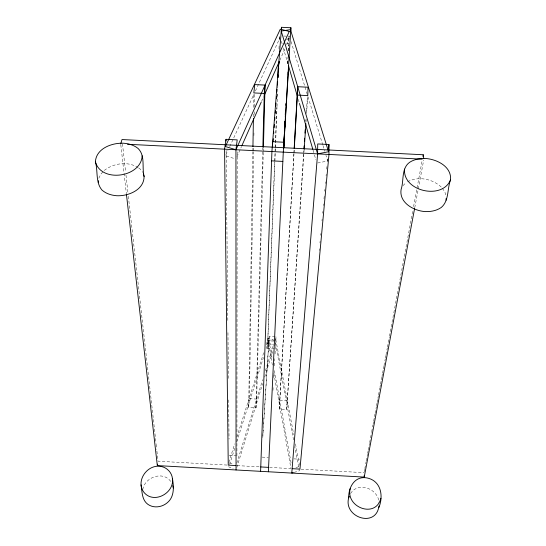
<?xml version="1.0" encoding="UTF-8"?>
<svg xmlns="http://www.w3.org/2000/svg" width="546" height="546" viewBox="0 0 546 546"><rect width="100%" height="100%" fill="white"/><g stroke="black" fill="none" stroke-linecap="round" stroke-linejoin="round"><path stroke-width="0.41" stroke-dasharray="2.73 2.05" d="M236.923 455.719L237.196 150.949M263.268 152.314L256.654 399.058L256.013 407.821L248.655 407.425L252.859 151.727M252.873 150.88L252.928 147.468M253.433 116.783L253.494 113.377M253.59 107.412L253.815 93.776M248.655 407.425L249.365 398.655L253.61 151.822M253.624 150.976L253.678 147.57M253.883 135.654L253.958 131.395M254.252 114.373L254.293 111.821M254.381 106.716L254.6 93.946M256.013 407.821L262.831 147.966M263.288 151.46L263.377 148.055M274.304 348.785L267.472 348.423L274.645 161.971M274.679 161.118L275.17 148.348M275.198 147.495L276.74 107.48M277.197 95.564L277.266 93.857M278.999 48.737L279.129 45.332M267.472 348.423L274.897 161.903M274.931 161.05L275.423 148.273M275.457 147.42L277.006 107.391M277.04 106.538L277.368 98.021M277.402 97.168L277.539 93.762M277.764 87.797L277.832 86.097M279.613 40.097L279.777 35.838L279.416 40.465M266.284 348.587L268.079 342.915L268.257 338.356L274.72 340.745M272.345 365.083L268.728 344.99L268.912 340.438L273.389 339.312M275.143 336.595L269.178 336.275L263.329 428.965M293.871 153.849L279.32 409.097L286.691 409.5L303.542 154.334M287.162 74.727L287.319 71.328M287.681 63.664L288.001 56.859M288.281 50.901L289.08 36.289L288.882 40.547M286.766 44.731L288.841 40.063L289.059 35.36M287.797 63.541L287.995 59.282M288.397 50.771L288.677 44.806M272.986 390.376L273.102 387.578M273.703 377.655L273.921 373.143M274.379 365.786L274.74 358.715M275.048 353.917L275.989 336.643L275.771 341.195L267.97 340.779M293.919 153.003L294.117 149.604M279.32 409.097L293.973 153.801M294.021 152.948L294.212 149.543M262.783 435.551L263.165 429.606M263.445 425.368L269.178 336.275M262.79 437.442L263.281 429.811M303.596 153.487L303.883 149.242M305.76 121.205L305.876 119.506M306.442 111.009L307.405 96.567M286.691 409.5L304.19 149.195M306.019 121.97L306.19 119.417M306.593 113.466L307.678 97.304M319.267 250.546L319.417 248.846M319.963 242.909L320.113 241.216M320.659 235.271L320.816 233.579M321.976 220.857L322.133 219.158M322.672 213.22L322.829 211.52M323.368 205.583L323.525 203.89M323.99 198.799L324.222 196.253M324.686 191.161L324.843 189.469M325.382 183.531L325.539 181.832M326.078 175.894L326.235 174.201M326.699 169.11L326.931 166.564M327.395 161.473L327.627 158.927M364.223 471.826L364.694 469.314M364.851 468.482L366.093 461.786M366.25 460.954L367.492 454.258M367.649 453.419L368.12 450.914M368.277 450.075L369.519 443.379M369.676 442.547L371.546 432.507M371.696 431.668L372.945 424.979M373.102 424.14L373.566 421.628M373.723 420.795L374.344 417.444M374.501 416.612L374.972 414.1M375.122 413.267L376.371 406.572M376.528 405.733L376.993 403.228M377.149 402.388L377.771 399.044M377.928 398.205L378.392 395.693M378.549 394.86L379.798 388.165M379.955 387.332L380.419 384.821M380.576 383.981L381.197 380.637M381.354 379.798L381.818 377.293M381.975 376.453L382.446 373.942M382.596 373.109L383.224 369.758M383.374 368.925L383.845 366.414M384.002 365.581L385.244 358.886M385.401 358.046L385.872 355.542M386.022 354.702L387.271 348.007M387.428 347.174L389.291 337.135M389.448 336.295L412.96 209.971M413.581 206.627L422.147 160.613M414.748 207.76L423.696 160.08M142.799 489.496C144.751 476.835 164.018 470.311 171.171 482.186M236.8 467.526L262.694 383.599M264.701 377.081L273 350.191M236.8 463.138L262.667 379.654M265.431 370.734L272.959 346.423M228.781 462.503L234.719 443.843M236.78 437.346L264.127 351.337M266.195 344.847L268.257 338.356M234.732 448.273L228.829 466.912L233.162 468.748M236.78 441.789L263.465 357.5M236.978 156.702L241.475 146.594M261.527 101.495L263.602 96.826M279.852 60.285L285.381 47.843M225.839 155.05L227.975 150.416M229.757 146.56L253.972 94.096M255.391 91.011L279.968 37.776M98.826 178.201L100.867 174.126L103.133 171.669M350.628 493.488C358.36 480.944 378.678 489.045 379.013 502.723M402.962 185.674L406.169 182.541M104.266 170.441C113.595 163.138 127.928 160.995 138.138 167.642M407.616 181.784C418.57 175.757 433.203 179.033 441.871 187.66M294.048 472.399L299.338 470.829L294.799 446.655M295.932 467.56L298.976 466.666M268.728 344.99L273.177 343.871M317.683 162.974L327.709 160.995L325.962 155.31M287.537 38.65L289.203 38.397M283.722 36.029L289.639 36.316M286.288 43.12L288.636 43.236M249.365 398.655L256.654 399.058M279.757 400.314L287.053 400.709M229.197 455.289L236.145 455.671M262.176 457.118L268.359 457.459M294.014 458.879L299.433 459.179M227.006 465.055L158.047 461.227L156.811 450.218M237.223 465.622L260.21 466.898M269.574 467.417L290.854 468.598M301.071 469.164L364.073 472.665M286.418 39.442L288.841 40.063M226.283 156.067L235.135 158.79M268.079 342.915L274.508 345.304M229.511 462.81L232.412 464.039M138.793 168.093L140.104 168.994L142.806 172.406M442.342 188.329L444.731 191.68L446.178 195.959M291.032 41.516L307.746 95.973M307.999 96.785L322.72 144.745M322.973 145.557L324.72 151.242M281.374 41.312L282.084 43.769M283.278 47.857L287.803 63.391M298.273 99.365L299.467 103.453M313.035 150.054L314.223 154.143M314.462 154.962L315.895 159.869M275.778 339.585L293.748 434.725M295.482 443.905L299.577 465.602M275.402 343.304L293.55 439.987M268.912 340.438L272.249 358.879M274.379 370.611L291.373 464.489M273.853 373.45L290.875 468.045M120.802 144.765L126.29 193.018M122.468 143.775L125.6 171.71M125.976 175.102L127.969 192.875M128.351 196.26L156.054 443.448M156.149 444.294L156.716 449.372M226.126 150.389L227.846 321.58M227.962 332.65L228.44 380.344M228.637 399.931L229.033 439.107"/><path stroke-width="0.82" d="M172.427 478.453C174.638 493.154 153.61 504.538 143.83 492.205C135.742 481.388 146.464 465.219 159.309 466.243C165.923 466.557 171.697 471.84 172.427 478.453C173.874 486.827 174.549 497.017 167.076 502.893C161.8 507.302 153.726 508.422 147.925 504.368C141.701 499.918 142.199 491.584 141.032 484.868M252.941 146.615L253.405 118.489M450.532 179.839C451.795 166.516 436.616 159.07 425.197 158.47C419.799 158.333 414.305 159.302 409.698 162.258C401.085 168.359 404.115 180.665 401.105 189.455C398.887 202.832 414.121 211.084 425.627 211.602C431.135 211.732 436.739 210.667 441.298 207.439C449.201 200.723 447.126 188.739 450.532 179.839C442.328 200.3 402.518 191.264 404.566 169.11M446.082 200.205L446.116 198.505M262.858 147.113L264.264 93.441L265.069 85.094L254.764 84.582L253.829 92.922L264.264 93.441M263.404 147.208L265.069 85.094M260.606 471.334L271.915 151.563L281.531 27.3L290.902 27.757L290.752 30.883M272.495 146.785L272.679 141.673L283.893 142.24L283.613 148.205M277.887 77.682L278.474 62.36M278.46 69.908L278.692 63.95M281.436 29.648L281.531 27.3M297.338 95.079L297.713 86.712L308.033 87.224L307.794 95.598L297.338 95.079L294.267 148.696M268.366 471.764L283.285 152.136L290.902 27.757M283.729 147.925L284.568 130.05M284.725 126.645L284.964 121.54M285.285 114.728L285.401 112.176M283.831 147.843L284.678 129.962M284.753 128.255L285.073 121.444M285.278 117.185L285.517 112.08M285.838 105.269L285.913 103.563M294.212 147.905L297.713 86.712M283.633 148.655L288.67 66.134M144.083 176.331C144.233 189.851 128.351 196.294 116.735 195.734C111.37 195.304 106.006 193.714 101.952 190.028C95.366 182.337 98.109 170.905 95.393 161.78C96.198 148.464 111.889 142.752 123.43 143.216C128.706 143.618 133.975 145.093 138.118 148.512C145.502 155.665 141.735 167.349 144.083 176.331L143.318 173.976M142.158 155.801C141.202 177.443 101.099 183.19 95.393 161.78M303.938 148.389L304.108 145.843M304.395 141.591L304.62 138.193M304.961 133.101L305.194 129.702M304.19 149.195L305.903 123.669M273.089 141.298L273.287 138.745M273.676 133.647L273.805 131.948M274.133 127.696L274.392 124.297M274.72 120.045L274.918 117.499M275.245 113.247L275.443 110.701M275.764 106.45L276.03 103.051M276.351 98.799L276.549 96.253M276.877 92.001L277.075 89.448M277.402 85.203L277.661 81.804M277.989 77.552L278.18 75M278.508 70.755L278.706 68.202M279.033 63.957L279.224 61.405M378.828 507.616C383.367 496.887 381.497 482.35 368.959 478.419C356.047 474.46 348.43 486.001 348.703 497.775C343.175 517.376 376.174 528.371 378.958 505.985M328.48 149.597L328.945 144.506L317.717 143.946L317.595 153.87L291.776 473.068L293.291 472.618M350.3 488.377C345.113 507.098 375.696 519.055 380.876 498.28M98.307 182.405L98.512 180.726M236.049 469.97L235.94 149.74L237.203 139.885L226.01 139.319L224.583 149.167L228.242 465.137L236.049 465.567M414.591 208.592L364.23 477.095L157.323 465.595L157.562 464.134M422.925 156.429L423.239 154.757L121.99 139.544L120.707 143.919M348.703 497.775L349.283 496.307M241.817 145.816L261.179 102.273M264.639 94.499L279.156 61.834M127.518 144.26L422.147 159.159M271.587 160.845L282.855 161.418M260.763 466.939L268.571 467.376M292.13 468.686L299.952 469.116L328.979 154.45L328.945 144.506M288.513 65.841L297.324 96.096M299.467 103.453L312.797 149.242M172.727 485.687L173.314 487.967M423.239 154.757L423.751 158.497M126.392 193.864L157.323 465.595M364.175 475.621L364.23 477.095M226.01 139.319L226.03 141.025M289.243 31.436L235.94 149.74L225.382 146.533L280.303 29.156L289.243 31.436M328.562 151.747L317.595 153.87L281.238 31.047L290.445 29.648L328.562 151.747"/></g></svg>
